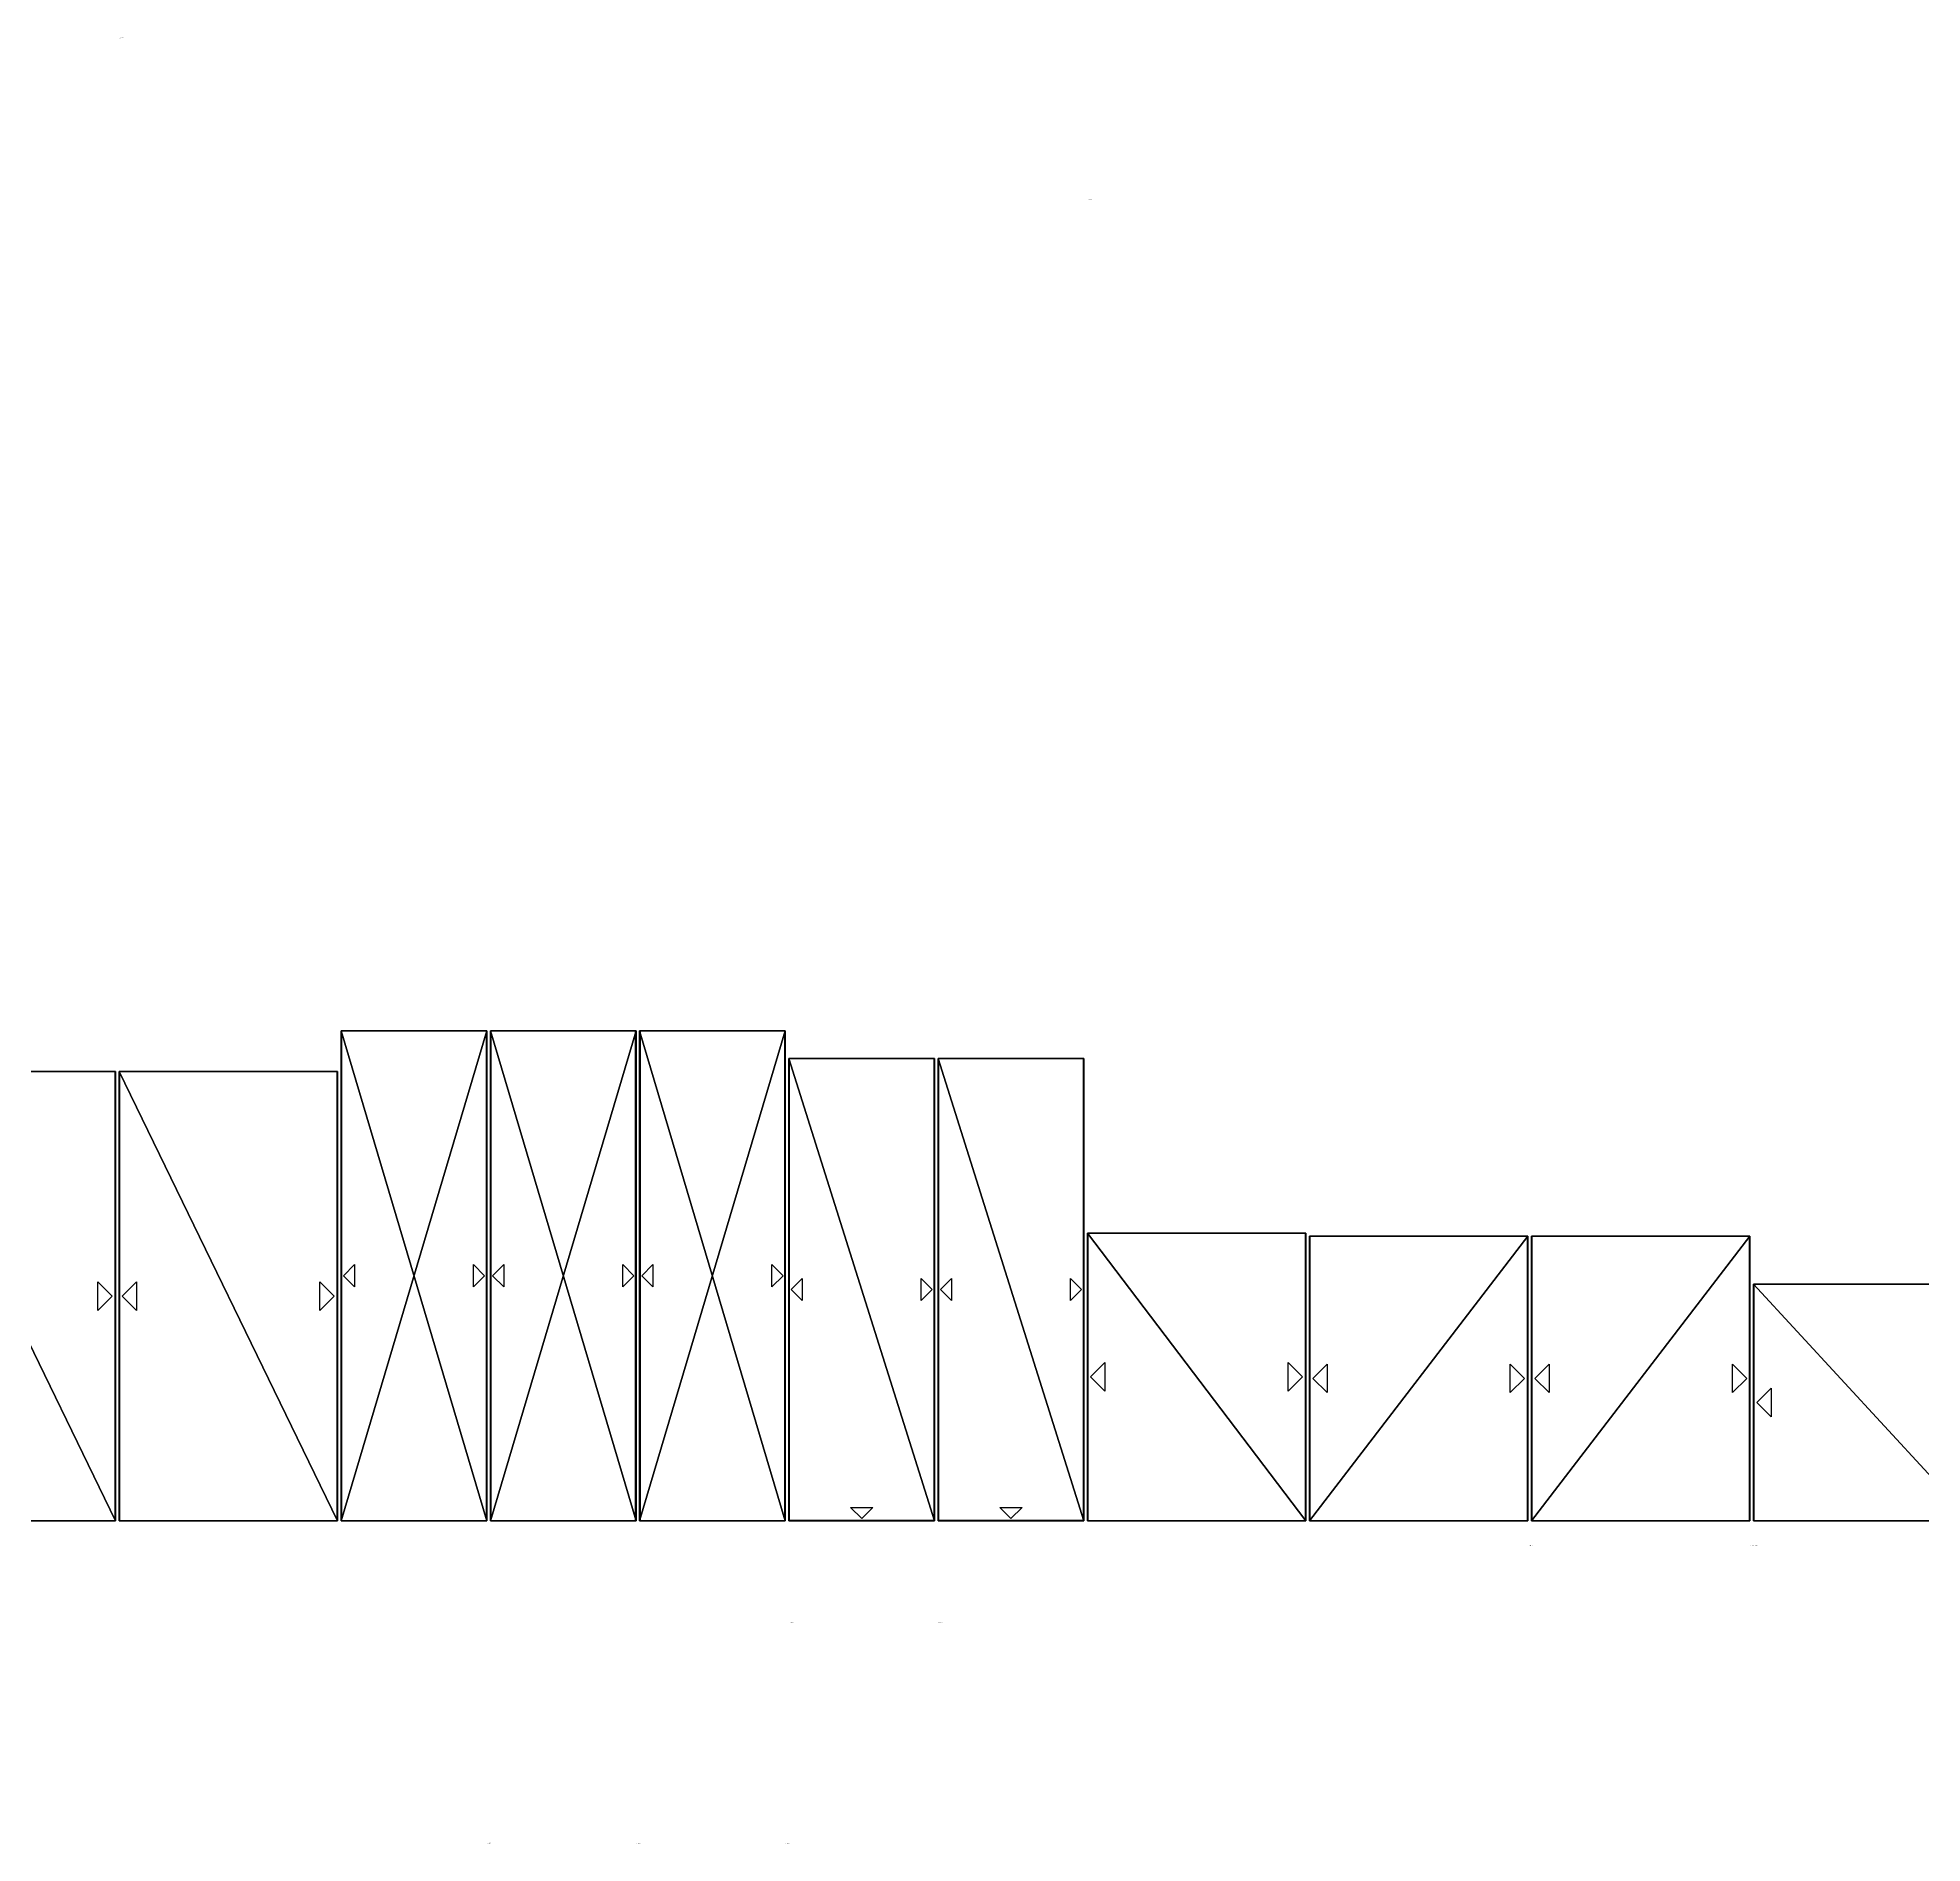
# Model space of a CAD drawing. Header units: millimetres. Extents: x -22333 to 21, y -1827 to 4092.
# Drawn here: x -14627 to -9450, y -886 to 4074 of the extents above; entities that cross this region are included whole.
import ezdxf

# ---------------------------------------------------------------- set-up
doc = ezdxf.new("R2010")
doc.units = ezdxf.units.MM
doc.header["$LTSCALE"] = 25.4
doc.layers.get('0').update_dxf_attribs({"true_color": 0xffffff})
doc.layers.add('ABF_cuttingLines', color=134, linetype='Continuous', true_color=0x009987)
doc.layers.add('ABF_edgeBanding', color=252, linetype='Continuous', true_color=0x777799)

# ---------------------------------------------------------------- blocks, each defined once
blk = doc.blocks.new('Group207#1')
at = {"layer": 'ABF_cuttingLines', "color": 0}
blk.add_polyline3d([(1, 68, 0), (599, 68, 0), (599, 718, 0), (1, 718, 0), (1, 68, 0)], close=True, dxfattribs=at)
blk = doc.blocks.new('Group208#1')
at = {"layer": 'ABF_edgeBanding', "color": 0}
for points in [[(8.9, 393, 0), (48.2, 432.3, 0), (48.2, 353.7, 0), (8.9, 393, 0)], [(591.1, 393, 0), (551.8, 353.7, 0), (551.8, 432.3, 0), (591.1, 393, 0)]]:
    blk.add_polyline3d(points, close=True, dxfattribs=at)
blk = doc.blocks.new('______ 1. ___#117')
at = {"color": 0}
for p, q in [((0, 68, 18), (0, 718, 18)), ((0, 718, 18), (600, 718, 18)), ((0, 68), (0, 718)), ((0, 718), (600, 718)), ((0, 68, 18), (0, 718, 18)), ((0, 718, 18), (0, 718)), ((0, 68), (0, 718)), ((0, 718, 18), (600, 718, 18)), ((0, 718), (600, 718)), ((0, 718, 18), (0, 718)), ((600, 68, 18), (0, 68, 18)), ((600, 68), (0, 68)), ((0, 68, 18), (0, 68)), ((600, 68, 18), (0, 68, 18)), ((0, 68, 18), (0, 68)), ((600, 68), (0, 68))]:
    blk.add_line(p, q, dxfattribs=at)
at = {"layer": 'ABF_cuttingLines', "color": 0}
ref = blk.add_blockref('Group207#1', (0, 0, 18), dxfattribs=at)
ref.add_attrib('Skp_GroupInstanceName', '_ABF_cuttingLines', (0, 0), dxfattribs={"layer": '0', "height": 1})
at = {"layer": 'ABF_edgeBanding', "color": 0}
ref = blk.add_blockref('Group208#1', (0, 0, 18), dxfattribs=at)
ref.add_attrib('Skp_GroupInstanceName', '_ABF_edgeBanding', (0, 0), dxfattribs={"layer": '0', "height": 1})
at = {"color": 7, "true_color": 0xffffff}
mesh = blk.add_polyface(dxfattribs=at)
corners = [(600, 68, 18), (0, 718, 18), (0, 68, 18), (600, 718, 18)]
mesh.append_faces([[corners[k] for k in face] for face in [(0, 1, 2), (1, 0, 3)]], dxfattribs={"vtx0": -1, "color": 7})
at = {"color": 0}
mesh = blk.add_polyface(dxfattribs=at)
corners = [(0, 718), (600, 68), (0, 68), (600, 718)]
mesh.append_faces([[corners[k] for k in face] for face in [(0, 1, 2), (1, 0, 3)]], dxfattribs={"vtx0": -1, "color": 0})
mesh = blk.add_polyface(dxfattribs=at)
corners = [(0, 718, 18), (0, 68), (0, 68, 18), (0, 718)]
mesh.append_faces([[corners[k] for k in face] for face in [(0, 1, 2), (1, 0, 3)]], dxfattribs={"vtx0": -1, "color": 0})
mesh = blk.add_polyface(dxfattribs=at)
corners = [(0, 718, 18), (600, 718), (0, 718), (600, 718, 18)]
mesh.append_faces([[corners[k] for k in face] for face in [(0, 1, 2), (1, 0, 3)]], dxfattribs={"vtx0": -1, "color": 0})
mesh = blk.add_polyface(dxfattribs=at)
corners = [(600, 68, 18), (0, 68), (600, 68), (0, 68, 18)]
mesh.append_faces([[corners[k] for k in face] for face in [(0, 1, 2), (1, 0, 3)]], dxfattribs={"vtx0": -1, "color": 0})
blk = doc.blocks.new('Group209#1')
at = {"layer": 'ABF_cuttingLines', "color": 0}
blk.add_polyline3d([(-599, 68, 0), (-1, 68, 0), (-1, 850, 0), (-599, 850, 0), (-599, 68, 0)], close=True, dxfattribs=at)
blk = doc.blocks.new('Group210#1')
at = {"layer": 'ABF_edgeBanding', "color": 0}
for points in [[(-591.1, 459, 0), (-551.8, 498.3, 0), (-551.8, 419.7, 0), (-591.1, 459, 0)], [(-8.9, 459, 0), (-48.2, 419.7, 0), (-48.2, 498.3, 0), (-8.9, 459, 0)]]:
    blk.add_polyline3d(points, close=True, dxfattribs=at)
blk = doc.blocks.new('______ 1. ___#118')
at = {"color": 0}
for p, q in [((-600, 68, 18), (-600, 850, 18)), ((-600, 850, 18), (0, 850, 18)), ((-600, 68), (-600, 850)), ((-600, 850), (0, 850)), ((-600, 68, 18), (-600, 850, 18)), ((-600, 850, 18), (-600, 850)), ((-600, 68), (-600, 850)), ((-600, 850, 18), (0, 850, 18)), ((-600, 850), (0, 850)), ((-600, 850, 18), (-600, 850)), ((0, 850, 18), (0, 68, 18)), ((0, 850), (0, 68)), ((0, 850, 18), (0, 850)), ((0, 850, 18), (0, 68, 18)), ((0, 850), (0, 68)), ((0, 850, 18), (0, 850)), ((0, 68, 18), (-600, 68, 18)), ((0, 68), (-600, 68)), ((-600, 68, 18), (-600, 68)), ((0, 68, 18), (-600, 68, 18)), ((-600, 68, 18), (-600, 68)), ((0, 68), (-600, 68)), ((0, 68, 18), (0, 68)), ((0, 68, 18), (0, 68))]:
    blk.add_line(p, q, dxfattribs=at)
at = {"layer": 'ABF_cuttingLines', "color": 0}
ref = blk.add_blockref('Group209#1', (0, 0, 18), dxfattribs=at)
ref.add_attrib('Skp_GroupInstanceName', '_ABF_cuttingLines', (0, 0), dxfattribs={"layer": '0', "height": 1})
at = {"layer": 'ABF_edgeBanding', "color": 0}
ref = blk.add_blockref('Group210#1', (0, 0, 18), dxfattribs=at)
ref.add_attrib('Skp_GroupInstanceName', '_ABF_edgeBanding', (0, 0), dxfattribs={"layer": '0', "height": 1})
at = {"color": 7, "true_color": 0xffffff}
mesh = blk.add_polyface(dxfattribs=at)
corners = [(-600, 68, 18), (0, 850, 18), (-600, 850, 18), (0, 68, 18)]
mesh.append_faces([[corners[k] for k in face] for face in [(0, 1, 2), (1, 0, 3)]], dxfattribs={"vtx0": -1, "color": 7})
at = {"color": 0}
mesh = blk.add_polyface(dxfattribs=at)
corners = [(0, 850), (-600, 68), (-600, 850), (0, 68)]
mesh.append_faces([[corners[k] for k in face] for face in [(0, 1, 2), (1, 0, 3)]], dxfattribs={"vtx0": -1, "color": 0})
mesh = blk.add_polyface(dxfattribs=at)
corners = [(-600, 850, 18), (-600, 68), (-600, 68, 18), (-600, 850)]
mesh.append_faces([[corners[k] for k in face] for face in [(0, 1, 2), (1, 0, 3)]], dxfattribs={"vtx0": -1, "color": 0})
mesh = blk.add_polyface(dxfattribs=at)
corners = [(-600, 850, 18), (0, 850), (-600, 850), (0, 850, 18)]
mesh.append_faces([[corners[k] for k in face] for face in [(0, 1, 2), (1, 0, 3)]], dxfattribs={"vtx0": -1, "color": 0})
mesh = blk.add_polyface(dxfattribs=at)
corners = [(0, 850), (0, 68, 18), (0, 68), (0, 850, 18)]
mesh.append_faces([[corners[k] for k in face] for face in [(0, 1, 2), (1, 0, 3)]], dxfattribs={"vtx0": -1, "color": 0})
mesh = blk.add_polyface(dxfattribs=at)
corners = [(0, 68, 18), (-600, 68), (0, 68), (-600, 68, 18)]
mesh.append_faces([[corners[k] for k in face] for face in [(0, 1, 2), (1, 0, 3)]], dxfattribs={"vtx0": -1, "color": 0})
blk = doc.blocks.new('Group211#1')
at = {"layer": 'ABF_cuttingLines', "color": 0}
blk.add_polyline3d([(-599, 68, 0), (-1, 68, 0), (-1, 850, 0), (-599, 850, 0), (-599, 68, 0)], close=True, dxfattribs=at)
blk = doc.blocks.new('Group212#1')
at = {"layer": 'ABF_edgeBanding', "color": 0}
for points in [[(-591.1, 459, 0), (-551.8, 498.3, 0), (-551.8, 419.7, 0), (-591.1, 459, 0)], [(-8.9, 459, 0), (-48.2, 419.7, 0), (-48.2, 498.3, 0), (-8.9, 459, 0)]]:
    blk.add_polyline3d(points, close=True, dxfattribs=at)
blk = doc.blocks.new('______ 1. ___#119')
at = {"color": 0}
for p, q in [((-600, 68, 18), (-600, 850, 18)), ((-600, 850, 18), (0, 850, 18)), ((-600, 68), (-600, 850)), ((-600, 850), (0, 850)), ((-600, 68, 18), (-600, 850, 18)), ((-600, 850, 18), (-600, 850)), ((-600, 68), (-600, 850)), ((-600, 850, 18), (0, 850, 18)), ((-600, 850), (0, 850)), ((-600, 850, 18), (-600, 850)), ((0, 850, 18), (0, 68, 18)), ((0, 850), (0, 68)), ((0, 850, 18), (0, 850)), ((0, 850, 18), (0, 68, 18)), ((0, 850), (0, 68)), ((0, 850, 18), (0, 850)), ((0, 68, 18), (-600, 68, 18)), ((0, 68), (-600, 68)), ((-600, 68, 18), (-600, 68)), ((0, 68, 18), (-600, 68, 18)), ((-600, 68, 18), (-600, 68)), ((0, 68), (-600, 68)), ((0, 68, 18), (0, 68)), ((0, 68, 18), (0, 68))]:
    blk.add_line(p, q, dxfattribs=at)
at = {"layer": 'ABF_cuttingLines', "color": 0}
ref = blk.add_blockref('Group211#1', (0, 0, 18), dxfattribs=at)
ref.add_attrib('Skp_GroupInstanceName', '_ABF_cuttingLines', (0, 0), dxfattribs={"layer": '0', "height": 1})
at = {"layer": 'ABF_edgeBanding', "color": 0}
ref = blk.add_blockref('Group212#1', (0, 0, 18), dxfattribs=at)
ref.add_attrib('Skp_GroupInstanceName', '_ABF_edgeBanding', (0, 0), dxfattribs={"layer": '0', "height": 1})
at = {"color": 7, "true_color": 0xffffff}
mesh = blk.add_polyface(dxfattribs=at)
corners = [(-600, 68, 18), (0, 850, 18), (-600, 850, 18), (0, 68, 18)]
mesh.append_faces([[corners[k] for k in face] for face in [(0, 1, 2), (1, 0, 3)]], dxfattribs={"vtx0": -1, "color": 7})
at = {"color": 0}
mesh = blk.add_polyface(dxfattribs=at)
corners = [(0, 850), (-600, 68), (-600, 850), (0, 68)]
mesh.append_faces([[corners[k] for k in face] for face in [(0, 1, 2), (1, 0, 3)]], dxfattribs={"vtx0": -1, "color": 0})
mesh = blk.add_polyface(dxfattribs=at)
corners = [(-600, 850, 18), (-600, 68), (-600, 68, 18), (-600, 850)]
mesh.append_faces([[corners[k] for k in face] for face in [(0, 1, 2), (1, 0, 3)]], dxfattribs={"vtx0": -1, "color": 0})
mesh = blk.add_polyface(dxfattribs=at)
corners = [(-600, 850, 18), (0, 850), (-600, 850), (0, 850, 18)]
mesh.append_faces([[corners[k] for k in face] for face in [(0, 1, 2), (1, 0, 3)]], dxfattribs={"vtx0": -1, "color": 0})
mesh = blk.add_polyface(dxfattribs=at)
corners = [(0, 850), (0, 68, 18), (0, 68), (0, 850, 18)]
mesh.append_faces([[corners[k] for k in face] for face in [(0, 1, 2), (1, 0, 3)]], dxfattribs={"vtx0": -1, "color": 0})
mesh = blk.add_polyface(dxfattribs=at)
corners = [(0, 68, 18), (-600, 68), (0, 68), (-600, 68, 18)]
mesh.append_faces([[corners[k] for k in face] for face in [(0, 1, 2), (1, 0, 3)]], dxfattribs={"vtx0": -1, "color": 0})
blk = doc.blocks.new('Group213#1')
at = {"layer": 'ABF_cuttingLines', "color": 0}
blk.add_polyline3d([(1, -3629, 0), (599, -3629, 0), (599, -2839, 0), (1, -2839, 0), (1, -3629, 0)], close=True, dxfattribs=at)
blk = doc.blocks.new('Group214#1')
at = {"layer": 'ABF_edgeBanding', "color": 0}
for points in [[(8.9, -3234, 0), (48.2, -3194.7, 0), (48.2, -3273.3, 0), (8.9, -3234, 0)], [(591.1, -3234, 0), (551.8, -3273.3, 0), (551.8, -3194.7, 0), (591.1, -3234, 0)]]:
    blk.add_polyline3d(points, close=True, dxfattribs=at)
blk = doc.blocks.new('_______ ______#24')
at = {"color": 0}
for p, q in [((0, -3629, 18), (0, -2839, 18)), ((0, -2839, 18), (600, -2839, 18)), ((0, -3629), (0, -2839)), ((0, -2839), (600, -2839)), ((0, -3629, 18), (0, -2839, 18)), ((0, -2839, 18), (0, -2839)), ((0, -3629), (0, -2839)), ((0, -2839, 18), (600, -2839, 18)), ((0, -2839), (600, -2839)), ((0, -2839, 18), (0, -2839)), ((600, -2839, 18), (600, -3629, 18)), ((600, -2839), (600, -3629)), ((600, -2839, 18), (600, -2839)), ((600, -2839, 18), (600, -3629, 18)), ((600, -2839), (600, -3629)), ((600, -2839, 18), (600, -2839)), ((600, -3629, 18), (0, -3629, 18)), ((600, -3629), (0, -3629)), ((0, -3629, 18), (0, -3629)), ((600, -3629, 18), (0, -3629, 18)), ((0, -3629, 18), (0, -3629)), ((600, -3629), (0, -3629)), ((600, -3629, 18), (600, -3629)), ((600, -3629, 18), (600, -3629))]:
    blk.add_line(p, q, dxfattribs=at)
at = {"layer": 'ABF_cuttingLines', "color": 0}
ref = blk.add_blockref('Group213#1', (0, 0, 18), dxfattribs=at)
ref.add_attrib('Skp_GroupInstanceName', '_ABF_cuttingLines', (0, 0), dxfattribs={"layer": '0', "height": 1})
at = {"layer": 'ABF_edgeBanding', "color": 0}
ref = blk.add_blockref('Group214#1', (0, 0, 18), dxfattribs=at)
ref.add_attrib('Skp_GroupInstanceName', '_ABF_edgeBanding', (0, 0), dxfattribs={"layer": '0', "height": 1})
at = {"color": 7, "true_color": 0xffffff}
mesh = blk.add_polyface(dxfattribs=at)
corners = [(600, -3629, 18), (0, -2839, 18), (0, -3629, 18), (600, -2839, 18)]
mesh.append_faces([[corners[k] for k in face] for face in [(0, 1, 2), (1, 0, 3)]], dxfattribs={"vtx0": -1, "color": 7})
at = {"color": 0}
mesh = blk.add_polyface(dxfattribs=at)
corners = [(0, -2839), (600, -3629), (0, -3629), (600, -2839)]
mesh.append_faces([[corners[k] for k in face] for face in [(0, 1, 2), (1, 0, 3)]], dxfattribs={"vtx0": -1, "color": 0})
mesh = blk.add_polyface(dxfattribs=at)
corners = [(0, -2839, 18), (0, -3629), (0, -3629, 18), (0, -2839)]
mesh.append_faces([[corners[k] for k in face] for face in [(0, 1, 2), (1, 0, 3)]], dxfattribs={"vtx0": -1, "color": 0})
mesh = blk.add_polyface(dxfattribs=at)
corners = [(0, -2839, 18), (600, -2839), (0, -2839), (600, -2839, 18)]
mesh.append_faces([[corners[k] for k in face] for face in [(0, 1, 2), (1, 0, 3)]], dxfattribs={"vtx0": -1, "color": 0})
mesh = blk.add_polyface(dxfattribs=at)
corners = [(600, -2839), (600, -3629, 18), (600, -3629), (600, -2839, 18)]
mesh.append_faces([[corners[k] for k in face] for face in [(0, 1, 2), (1, 0, 3)]], dxfattribs={"vtx0": -1, "color": 0})
mesh = blk.add_polyface(dxfattribs=at)
corners = [(600, -3629, 18), (0, -3629), (600, -3629), (0, -3629, 18)]
mesh.append_faces([[corners[k] for k in face] for face in [(0, 1, 2), (1, 0, 3)]], dxfattribs={"vtx0": -1, "color": 0})
blk = doc.blocks.new('Group215#1')
at = {"layer": 'ABF_cuttingLines', "color": 0}
blk.add_polyline3d([(1, 1551, 0), (1, 282, 0), (399, 282, 0), (399, 1551, 0), (1, 1551, 0)], close=True, dxfattribs=at)
blk = doc.blocks.new('Group216#1')
at = {"layer": 'ABF_edgeBanding', "color": 0}
for points in [[(6.1, 916, 0), (36.5, 946.4, 0), (36.5, 885.6, 0), (6.1, 916, 0)], [(393.9, 916, 0), (363.5, 885.6, 0), (363.5, 946.4, 0), (393.9, 916, 0)], [(200, 287.1, 0), (169.6, 317.5, 0), (230.4, 317.5, 0), (200, 287.1, 0)]]:
    blk.add_polyline3d(points, close=True, dxfattribs=at)
blk = doc.blocks.new('______ 1. ___#120')
at = {"color": 0}
for p, q in [((0, 1551, 18), (400, 1551, 18)), ((0, 281, 18), (0, 1551, 18)), ((0, 1551), (400, 1551)), ((0, 281), (0, 1551)), ((0, 1551, 18), (400, 1551, 18)), ((0, 1551), (400, 1551)), ((0, 1551, 18), (0, 1551)), ((0, 281, 18), (0, 1551, 18)), ((0, 1551, 18), (0, 1551)), ((0, 281), (0, 1551)), ((400, 1551, 18), (400, 281, 18)), ((400, 1551), (400, 281)), ((400, 1551, 18), (400, 1551)), ((400, 1551, 18), (400, 281, 18)), ((400, 1551), (400, 281)), ((400, 1551, 18), (400, 1551)), ((400, 281, 18), (0, 281, 18)), ((400, 281), (0, 281)), ((400, 281, 18), (0, 281, 18)), ((0, 281, 18), (0, 281)), ((400, 281), (0, 281)), ((0, 281, 18), (0, 281)), ((400, 281, 18), (400, 281)), ((400, 281, 18), (400, 281))]:
    blk.add_line(p, q, dxfattribs=at)
at = {"layer": 'ABF_cuttingLines', "color": 0}
ref = blk.add_blockref('Group215#1', (0, 0, 18), dxfattribs=at)
ref.add_attrib('Skp_GroupInstanceName', '_ABF_cuttingLines', (0, 0), dxfattribs={"layer": '0', "height": 1})
at = {"layer": 'ABF_edgeBanding', "color": 0}
ref = blk.add_blockref('Group216#1', (0, 0, 18), dxfattribs=at)
ref.add_attrib('Skp_GroupInstanceName', '_ABF_edgeBanding', (0, 0), dxfattribs={"layer": '0', "height": 1})
at = {"color": 7, "true_color": 0xffffff}
mesh = blk.add_polyface(dxfattribs=at)
corners = [(400, 281, 18), (0, 1551, 18), (0, 281, 18), (400, 1551, 18)]
mesh.append_faces([[corners[k] for k in face] for face in [(0, 1, 2), (1, 0, 3)]], dxfattribs={"vtx0": -1, "color": 7})
at = {"color": 0}
mesh = blk.add_polyface(dxfattribs=at)
corners = [(0, 1551), (400, 281), (0, 281), (400, 1551)]
mesh.append_faces([[corners[k] for k in face] for face in [(0, 1, 2), (1, 0, 3)]], dxfattribs={"vtx0": -1, "color": 0})
mesh = blk.add_polyface(dxfattribs=at)
corners = [(0, 1551, 18), (400, 1551), (0, 1551), (400, 1551, 18)]
mesh.append_faces([[corners[k] for k in face] for face in [(0, 1, 2), (1, 0, 3)]], dxfattribs={"vtx0": -1, "color": 0})
mesh = blk.add_polyface(dxfattribs=at)
corners = [(0, 1551, 18), (0, 281), (0, 281, 18), (0, 1551)]
mesh.append_faces([[corners[k] for k in face] for face in [(0, 1, 2), (1, 0, 3)]], dxfattribs={"vtx0": -1, "color": 0})
mesh = blk.add_polyface(dxfattribs=at)
corners = [(400, 1551), (400, 281, 18), (400, 281), (400, 1551, 18)]
mesh.append_faces([[corners[k] for k in face] for face in [(0, 1, 2), (1, 0, 3)]], dxfattribs={"vtx0": -1, "color": 0})
mesh = blk.add_polyface(dxfattribs=at)
corners = [(400, 281, 18), (0, 281), (400, 281), (0, 281, 18)]
mesh.append_faces([[corners[k] for k in face] for face in [(0, 1, 2), (1, 0, 3)]], dxfattribs={"vtx0": -1, "color": 0})
blk = doc.blocks.new('Group217#1')
at = {"layer": 'ABF_cuttingLines', "color": 0}
blk.add_polyline3d([(1, 1551, 0), (1, 282, 0), (399, 282, 0), (399, 1551, 0), (1, 1551, 0)], close=True, dxfattribs=at)
blk = doc.blocks.new('Group218#1')
at = {"layer": 'ABF_edgeBanding', "color": 0}
for points in [[(6.1, 916, 0), (36.5, 946.4, 0), (36.5, 885.6, 0), (6.1, 916, 0)], [(393.9, 916, 0), (363.5, 885.6, 0), (363.5, 946.4, 0), (393.9, 916, 0)], [(200, 287.1, 0), (169.6, 317.5, 0), (230.4, 317.5, 0), (200, 287.1, 0)]]:
    blk.add_polyline3d(points, close=True, dxfattribs=at)
blk = doc.blocks.new('______ 1. ___#121')
at = {"color": 0}
for p, q in [((0, 1551, 18), (400, 1551, 18)), ((0, 281, 18), (0, 1551, 18)), ((0, 1551), (400, 1551)), ((0, 281), (0, 1551)), ((0, 1551, 18), (400, 1551, 18)), ((0, 1551), (400, 1551)), ((0, 1551, 18), (0, 1551)), ((0, 281, 18), (0, 1551, 18)), ((0, 1551, 18), (0, 1551)), ((0, 281), (0, 1551)), ((400, 1551, 18), (400, 281, 18)), ((400, 1551), (400, 281)), ((400, 1551, 18), (400, 1551)), ((400, 1551, 18), (400, 281, 18)), ((400, 1551), (400, 281)), ((400, 1551, 18), (400, 1551)), ((400, 281, 18), (0, 281, 18)), ((400, 281), (0, 281)), ((400, 281, 18), (0, 281, 18)), ((0, 281, 18), (0, 281)), ((400, 281), (0, 281)), ((0, 281, 18), (0, 281)), ((400, 281, 18), (400, 281)), ((400, 281, 18), (400, 281))]:
    blk.add_line(p, q, dxfattribs=at)
at = {"layer": 'ABF_cuttingLines', "color": 0}
ref = blk.add_blockref('Group217#1', (0, 0, 18), dxfattribs=at)
ref.add_attrib('Skp_GroupInstanceName', '_ABF_cuttingLines', (0, 0), dxfattribs={"layer": '0', "height": 1})
at = {"layer": 'ABF_edgeBanding', "color": 0}
ref = blk.add_blockref('Group218#1', (0, 0, 18), dxfattribs=at)
ref.add_attrib('Skp_GroupInstanceName', '_ABF_edgeBanding', (0, 0), dxfattribs={"layer": '0', "height": 1})
at = {"color": 7, "true_color": 0xffffff}
mesh = blk.add_polyface(dxfattribs=at)
corners = [(400, 281, 18), (0, 1551, 18), (0, 281, 18), (400, 1551, 18)]
mesh.append_faces([[corners[k] for k in face] for face in [(0, 1, 2), (1, 0, 3)]], dxfattribs={"vtx0": -1, "color": 7})
at = {"color": 0}
mesh = blk.add_polyface(dxfattribs=at)
corners = [(0, 1551), (400, 281), (0, 281), (400, 1551)]
mesh.append_faces([[corners[k] for k in face] for face in [(0, 1, 2), (1, 0, 3)]], dxfattribs={"vtx0": -1, "color": 0})
mesh = blk.add_polyface(dxfattribs=at)
corners = [(0, 1551, 18), (400, 1551), (0, 1551), (400, 1551, 18)]
mesh.append_faces([[corners[k] for k in face] for face in [(0, 1, 2), (1, 0, 3)]], dxfattribs={"vtx0": -1, "color": 0})
mesh = blk.add_polyface(dxfattribs=at)
corners = [(0, 1551, 18), (0, 281), (0, 281, 18), (0, 1551)]
mesh.append_faces([[corners[k] for k in face] for face in [(0, 1, 2), (1, 0, 3)]], dxfattribs={"vtx0": -1, "color": 0})
mesh = blk.add_polyface(dxfattribs=at)
corners = [(400, 1551), (400, 281, 18), (400, 281), (400, 1551, 18)]
mesh.append_faces([[corners[k] for k in face] for face in [(0, 1, 2), (1, 0, 3)]], dxfattribs={"vtx0": -1, "color": 0})
mesh = blk.add_polyface(dxfattribs=at)
corners = [(400, 281, 18), (0, 281), (400, 281), (0, 281, 18)]
mesh.append_faces([[corners[k] for k in face] for face in [(0, 1, 2), (1, 0, 3)]], dxfattribs={"vtx0": -1, "color": 0})
blk = doc.blocks.new('Group219#1')
at = {"layer": 'ABF_cuttingLines', "color": 0}
blk.add_polyline3d([(-399, 2232, 0), (-399, 886, 0), (-1, 886, 0), (-1, 2232, 0), (-399, 2232, 0)], close=True, dxfattribs=at)
blk = doc.blocks.new('Group220#1')
at = {"layer": 'ABF_edgeBanding', "color": 0}
for points in [[(-393.9, 1559, 0), (-363.5, 1589.4, 0), (-363.5, 1528.6, 0), (-393.9, 1559, 0)], [(-6.1, 1559, 0), (-36.5, 1528.6, 0), (-36.5, 1589.4, 0), (-6.1, 1559, 0)]]:
    blk.add_polyline3d(points, close=True, dxfattribs=at)
blk = doc.blocks.new('______ 1. ___#122')
at = {"color": 0}
for p, q in [((-400, 2232, 18), (0, 2232, 18)), ((-400, 886, 18), (-400, 2232, 18)), ((-400, 2232), (0, 2232)), ((-400, 886), (-400, 2232)), ((-400, 2232, 18), (0, 2232, 18)), ((-400, 2232), (0, 2232)), ((-400, 2232, 18), (-400, 2232)), ((-400, 886, 18), (-400, 2232, 18)), ((-400, 2232, 18), (-400, 2232)), ((-400, 886), (-400, 2232)), ((0, 2232, 18), (0, 886, 18)), ((0, 2232), (0, 886)), ((0, 2232, 18), (0, 2232)), ((0, 2232, 18), (0, 886, 18)), ((0, 2232), (0, 886)), ((0, 2232, 18), (0, 2232)), ((0, 886, 18), (-400, 886, 18)), ((0, 886), (-400, 886)), ((0, 886, 18), (-400, 886, 18)), ((-400, 886, 18), (-400, 886)), ((0, 886), (-400, 886)), ((-400, 886, 18), (-400, 886)), ((0, 886, 18), (0, 886)), ((0, 886, 18), (0, 886))]:
    blk.add_line(p, q, dxfattribs=at)
at = {"layer": 'ABF_cuttingLines', "color": 0}
ref = blk.add_blockref('Group219#1', (0, 0, 18), dxfattribs=at)
ref.add_attrib('Skp_GroupInstanceName', '_ABF_cuttingLines', (0, 0), dxfattribs={"layer": '0', "height": 1})
at = {"layer": 'ABF_edgeBanding', "color": 0}
ref = blk.add_blockref('Group220#1', (0, 0, 18), dxfattribs=at)
ref.add_attrib('Skp_GroupInstanceName', '_ABF_edgeBanding', (0, 0), dxfattribs={"layer": '0', "height": 1})
at = {"color": 7, "true_color": 0xffffff}
mesh = blk.add_polyface(dxfattribs=at)
corners = [(0, 886, 18), (-400, 2232, 18), (-400, 886, 18), (0, 2232, 18)]
mesh.append_faces([[corners[k] for k in face] for face in [(0, 1, 2), (1, 0, 3)]], dxfattribs={"vtx0": -1, "color": 7})
at = {"color": 0}
mesh = blk.add_polyface(dxfattribs=at)
corners = [(0, 2232), (-400, 886), (-400, 2232), (0, 886)]
mesh.append_faces([[corners[k] for k in face] for face in [(0, 1, 2), (1, 0, 3)]], dxfattribs={"vtx0": -1, "color": 0})
mesh = blk.add_polyface(dxfattribs=at)
corners = [(-400, 2232, 18), (0, 2232), (-400, 2232), (0, 2232, 18)]
mesh.append_faces([[corners[k] for k in face] for face in [(0, 1, 2), (1, 0, 3)]], dxfattribs={"vtx0": -1, "color": 0})
mesh = blk.add_polyface(dxfattribs=at)
corners = [(-400, 2232, 18), (-400, 886), (-400, 886, 18), (-400, 2232)]
mesh.append_faces([[corners[k] for k in face] for face in [(0, 1, 2), (1, 0, 3)]], dxfattribs={"vtx0": -1, "color": 0})
mesh = blk.add_polyface(dxfattribs=at)
corners = [(0, 2232), (0, 886, 18), (0, 886), (0, 2232, 18)]
mesh.append_faces([[corners[k] for k in face] for face in [(0, 1, 2), (1, 0, 3)]], dxfattribs={"vtx0": -1, "color": 0})
mesh = blk.add_polyface(dxfattribs=at)
corners = [(0, 886, 18), (-400, 886), (0, 886), (-400, 886, 18)]
mesh.append_faces([[corners[k] for k in face] for face in [(0, 1, 2), (1, 0, 3)]], dxfattribs={"vtx0": -1, "color": 0})
blk = doc.blocks.new('Group221#1')
at = {"layer": 'ABF_cuttingLines', "color": 0}
blk.add_polyline3d([(-399, 2232, 0), (-399, 886, 0), (-1, 886, 0), (-1, 2232, 0), (-399, 2232, 0)], close=True, dxfattribs=at)
blk = doc.blocks.new('Group222#1')
at = {"layer": 'ABF_edgeBanding', "color": 0}
for points in [[(-393.9, 1559, 0), (-363.5, 1589.4, 0), (-363.5, 1528.6, 0), (-393.9, 1559, 0)], [(-6.1, 1559, 0), (-36.5, 1528.6, 0), (-36.5, 1589.4, 0), (-6.1, 1559, 0)]]:
    blk.add_polyline3d(points, close=True, dxfattribs=at)
blk = doc.blocks.new('______ 1. ___#123')
at = {"color": 0}
for p, q in [((-400, 2232, 18), (0, 2232, 18)), ((-400, 886, 18), (-400, 2232, 18)), ((-400, 2232), (0, 2232)), ((-400, 886), (-400, 2232)), ((-400, 2232, 18), (0, 2232, 18)), ((-400, 2232), (0, 2232)), ((-400, 2232, 18), (-400, 2232)), ((-400, 886, 18), (-400, 2232, 18)), ((-400, 2232, 18), (-400, 2232)), ((-400, 886), (-400, 2232)), ((0, 2232, 18), (0, 886, 18)), ((0, 2232), (0, 886)), ((0, 2232, 18), (0, 2232)), ((0, 2232, 18), (0, 886, 18)), ((0, 2232), (0, 886)), ((0, 2232, 18), (0, 2232)), ((0, 886, 18), (-400, 886, 18)), ((0, 886), (-400, 886)), ((0, 886, 18), (-400, 886, 18)), ((-400, 886, 18), (-400, 886)), ((0, 886), (-400, 886)), ((-400, 886, 18), (-400, 886)), ((0, 886, 18), (0, 886)), ((0, 886, 18), (0, 886))]:
    blk.add_line(p, q, dxfattribs=at)
at = {"layer": 'ABF_cuttingLines', "color": 0}
ref = blk.add_blockref('Group221#1', (0, 0, 18), dxfattribs=at)
ref.add_attrib('Skp_GroupInstanceName', '_ABF_cuttingLines', (0, 0), dxfattribs={"layer": '0', "height": 1})
at = {"layer": 'ABF_edgeBanding', "color": 0}
ref = blk.add_blockref('Group222#1', (0, 0, 18), dxfattribs=at)
ref.add_attrib('Skp_GroupInstanceName', '_ABF_edgeBanding', (0, 0), dxfattribs={"layer": '0', "height": 1})
at = {"color": 7, "true_color": 0xffffff}
mesh = blk.add_polyface(dxfattribs=at)
corners = [(0, 886, 18), (-400, 2232, 18), (-400, 886, 18), (0, 2232, 18)]
mesh.append_faces([[corners[k] for k in face] for face in [(0, 1, 2), (1, 0, 3)]], dxfattribs={"vtx0": -1, "color": 7})
at = {"color": 0}
mesh = blk.add_polyface(dxfattribs=at)
corners = [(0, 2232), (-400, 886), (-400, 2232), (0, 886)]
mesh.append_faces([[corners[k] for k in face] for face in [(0, 1, 2), (1, 0, 3)]], dxfattribs={"vtx0": -1, "color": 0})
mesh = blk.add_polyface(dxfattribs=at)
corners = [(-400, 2232, 18), (0, 2232), (-400, 2232), (0, 2232, 18)]
mesh.append_faces([[corners[k] for k in face] for face in [(0, 1, 2), (1, 0, 3)]], dxfattribs={"vtx0": -1, "color": 0})
mesh = blk.add_polyface(dxfattribs=at)
corners = [(-400, 2232, 18), (-400, 886), (-400, 886, 18), (-400, 2232)]
mesh.append_faces([[corners[k] for k in face] for face in [(0, 1, 2), (1, 0, 3)]], dxfattribs={"vtx0": -1, "color": 0})
mesh = blk.add_polyface(dxfattribs=at)
corners = [(0, 2232), (0, 886, 18), (0, 886), (0, 2232, 18)]
mesh.append_faces([[corners[k] for k in face] for face in [(0, 1, 2), (1, 0, 3)]], dxfattribs={"vtx0": -1, "color": 0})
mesh = blk.add_polyface(dxfattribs=at)
corners = [(0, 886, 18), (-400, 886), (0, 886), (-400, 886, 18)]
mesh.append_faces([[corners[k] for k in face] for face in [(0, 1, 2), (1, 0, 3)]], dxfattribs={"vtx0": -1, "color": 0})
blk = doc.blocks.new('Group223#1')
at = {"layer": 'ABF_cuttingLines', "color": 0}
blk.add_polyline3d([(-399, 2232, 0), (-399, 886, 0), (-1, 886, 0), (-1, 2232, 0), (-399, 2232, 0)], close=True, dxfattribs=at)
blk = doc.blocks.new('Group224#1')
at = {"layer": 'ABF_edgeBanding', "color": 0}
for points in [[(-393.9, 1559, 0), (-363.5, 1589.4, 0), (-363.5, 1528.6, 0), (-393.9, 1559, 0)], [(-6.1, 1559, 0), (-36.5, 1528.6, 0), (-36.5, 1589.4, 0), (-6.1, 1559, 0)]]:
    blk.add_polyline3d(points, close=True, dxfattribs=at)
blk = doc.blocks.new('______ 1. ___#124')
at = {"color": 0}
for p, q in [((-400, 2232, 18), (0, 2232, 18)), ((-400, 886, 18), (-400, 2232, 18)), ((-400, 2232), (0, 2232)), ((-400, 886), (-400, 2232)), ((-400, 2232, 18), (0, 2232, 18)), ((-400, 2232), (0, 2232)), ((-400, 2232, 18), (-400, 2232)), ((-400, 886, 18), (-400, 2232, 18)), ((-400, 2232, 18), (-400, 2232)), ((-400, 886), (-400, 2232)), ((0, 2232, 18), (0, 886, 18)), ((0, 2232), (0, 886)), ((0, 2232, 18), (0, 2232)), ((0, 2232, 18), (0, 886, 18)), ((0, 2232), (0, 886)), ((0, 2232, 18), (0, 2232)), ((0, 886, 18), (-400, 886, 18)), ((0, 886), (-400, 886)), ((0, 886, 18), (-400, 886, 18)), ((-400, 886, 18), (-400, 886)), ((0, 886), (-400, 886)), ((-400, 886, 18), (-400, 886)), ((0, 886, 18), (0, 886)), ((0, 886, 18), (0, 886))]:
    blk.add_line(p, q, dxfattribs=at)
at = {"layer": 'ABF_cuttingLines', "color": 0}
ref = blk.add_blockref('Group223#1', (0, 0, 18), dxfattribs=at)
ref.add_attrib('Skp_GroupInstanceName', '_ABF_cuttingLines', (0, 0), dxfattribs={"layer": '0', "height": 1})
at = {"layer": 'ABF_edgeBanding', "color": 0}
ref = blk.add_blockref('Group224#1', (0, 0, 18), dxfattribs=at)
ref.add_attrib('Skp_GroupInstanceName', '_ABF_edgeBanding', (0, 0), dxfattribs={"layer": '0', "height": 1})
at = {"color": 7, "true_color": 0xffffff}
mesh = blk.add_polyface(dxfattribs=at)
corners = [(0, 886, 18), (-400, 2232, 18), (-400, 886, 18), (0, 2232, 18)]
mesh.append_faces([[corners[k] for k in face] for face in [(0, 1, 2), (1, 0, 3)]], dxfattribs={"vtx0": -1, "color": 7})
at = {"color": 0}
mesh = blk.add_polyface(dxfattribs=at)
corners = [(0, 2232), (-400, 886), (-400, 2232), (0, 886)]
mesh.append_faces([[corners[k] for k in face] for face in [(0, 1, 2), (1, 0, 3)]], dxfattribs={"vtx0": -1, "color": 0})
mesh = blk.add_polyface(dxfattribs=at)
corners = [(-400, 2232, 18), (0, 2232), (-400, 2232), (0, 2232, 18)]
mesh.append_faces([[corners[k] for k in face] for face in [(0, 1, 2), (1, 0, 3)]], dxfattribs={"vtx0": -1, "color": 0})
mesh = blk.add_polyface(dxfattribs=at)
corners = [(-400, 2232, 18), (-400, 886), (-400, 886, 18), (-400, 2232)]
mesh.append_faces([[corners[k] for k in face] for face in [(0, 1, 2), (1, 0, 3)]], dxfattribs={"vtx0": -1, "color": 0})
mesh = blk.add_polyface(dxfattribs=at)
corners = [(0, 2232), (0, 886, 18), (0, 886), (0, 2232, 18)]
mesh.append_faces([[corners[k] for k in face] for face in [(0, 1, 2), (1, 0, 3)]], dxfattribs={"vtx0": -1, "color": 0})
mesh = blk.add_polyface(dxfattribs=at)
corners = [(0, 886, 18), (-400, 886), (0, 886), (-400, 886, 18)]
mesh.append_faces([[corners[k] for k in face] for face in [(0, 1, 2), (1, 0, 3)]], dxfattribs={"vtx0": -1, "color": 0})
blk = doc.blocks.new('Group225#1')
at = {"layer": 'ABF_cuttingLines', "color": 0}
blk.add_polyline3d([(1, -4073, 0), (599, -4073, 0), (599, -2839, 0), (1, -2839, 0), (1, -4073, 0)], close=True, dxfattribs=at)
blk = doc.blocks.new('Group226#1')
at = {"layer": 'ABF_edgeBanding', "color": 0}
for points in [[(8.9, -3456, 0), (48.2, -3416.7, 0), (48.2, -3495.3, 0), (8.9, -3456, 0)], [(591.1, -3456, 0), (551.8, -3495.3, 0), (551.8, -3416.7, 0), (591.1, -3456, 0)]]:
    blk.add_polyline3d(points, close=True, dxfattribs=at)
blk = doc.blocks.new('_______ ______#25')
at = {"color": 0}
for p, q in [((0, -4073, 18), (0, -2839, 18)), ((0, -2839, 18), (600, -2839, 18)), ((0, -4073), (0, -2839)), ((0, -2839), (600, -2839)), ((0, -4073, 18), (0, -2839, 18)), ((0, -2839, 18), (0, -2839)), ((0, -4073), (0, -2839)), ((0, -2839, 18), (600, -2839, 18)), ((0, -2839), (600, -2839)), ((0, -2839, 18), (0, -2839)), ((600, -2839, 18), (600, -4073, 18)), ((600, -2839), (600, -4073)), ((600, -2839, 18), (600, -2839)), ((600, -2839, 18), (600, -4073, 18)), ((600, -2839), (600, -4073)), ((600, -2839, 18), (600, -2839)), ((600, -4073, 18), (0, -4073, 18)), ((600, -4073), (0, -4073)), ((0, -4073, 18), (0, -4073)), ((600, -4073, 18), (0, -4073, 18)), ((0, -4073, 18), (0, -4073)), ((600, -4073), (0, -4073)), ((600, -4073, 18), (600, -4073)), ((600, -4073, 18), (600, -4073))]:
    blk.add_line(p, q, dxfattribs=at)
at = {"layer": 'ABF_cuttingLines', "color": 0}
ref = blk.add_blockref('Group225#1', (0, 0, 18), dxfattribs=at)
ref.add_attrib('Skp_GroupInstanceName', '_ABF_cuttingLines', (0, 0), dxfattribs={"layer": '0', "height": 1})
at = {"layer": 'ABF_edgeBanding', "color": 0}
ref = blk.add_blockref('Group226#1', (0, 0, 18), dxfattribs=at)
ref.add_attrib('Skp_GroupInstanceName', '_ABF_edgeBanding', (0, 0), dxfattribs={"layer": '0', "height": 1})
at = {"color": 7, "true_color": 0xffffff}
mesh = blk.add_polyface(dxfattribs=at)
corners = [(600, -4073, 18), (0, -2839, 18), (0, -4073, 18), (600, -2839, 18)]
mesh.append_faces([[corners[k] for k in face] for face in [(0, 1, 2), (1, 0, 3)]], dxfattribs={"vtx0": -1, "color": 7})
at = {"color": 0}
mesh = blk.add_polyface(dxfattribs=at)
corners = [(0, -2839), (600, -4073), (0, -4073), (600, -2839)]
mesh.append_faces([[corners[k] for k in face] for face in [(0, 1, 2), (1, 0, 3)]], dxfattribs={"vtx0": -1, "color": 0})
mesh = blk.add_polyface(dxfattribs=at)
corners = [(0, -2839, 18), (0, -4073), (0, -4073, 18), (0, -2839)]
mesh.append_faces([[corners[k] for k in face] for face in [(0, 1, 2), (1, 0, 3)]], dxfattribs={"vtx0": -1, "color": 0})
mesh = blk.add_polyface(dxfattribs=at)
corners = [(0, -2839), (600, -2839, 18), (600, -2839), (0, -2839, 18)]
mesh.append_faces([[corners[k] for k in face] for face in [(0, 1, 2), (1, 0, 3)]], dxfattribs={"vtx0": -1, "color": 0})
mesh = blk.add_polyface(dxfattribs=at)
corners = [(600, -2839), (600, -4073, 18), (600, -4073), (600, -2839, 18)]
mesh.append_faces([[corners[k] for k in face] for face in [(0, 1, 2), (1, 0, 3)]], dxfattribs={"vtx0": -1, "color": 0})
mesh = blk.add_polyface(dxfattribs=at)
corners = [(600, -4073, 18), (0, -4073), (600, -4073), (0, -4073, 18)]
mesh.append_faces([[corners[k] for k in face] for face in [(0, 1, 2), (1, 0, 3)]], dxfattribs={"vtx0": -1, "color": 0})
blk = doc.blocks.new('Group227#1')
at = {"layer": 'ABF_cuttingLines', "color": 0}
blk.add_polyline3d([(1, -1569, 0), (1, -2803, 0), (599, -2803, 0), (599, -1569, 0), (1, -1569, 0)], close=True, dxfattribs=at)
blk = doc.blocks.new('Group228#1')
at = {"layer": 'ABF_edgeBanding', "color": 0}
for points in [[(8.9, -2186, 0), (48.2, -2146.7, 0), (48.2, -2225.3, 0), (8.9, -2186, 0)], [(591.1, -2186, 0), (551.8, -2225.3, 0), (551.8, -2146.7, 0), (591.1, -2186, 0)]]:
    blk.add_polyline3d(points, close=True, dxfattribs=at)
blk = doc.blocks.new('______ 1. ___#125')
at = {"color": 0}
for p, q in [((0, -1569, 18), (600, -1569, 18)), ((0, -1569), (600, -1569)), ((0, -1569, 18), (600, -1569, 18)), ((0, -1569), (600, -1569)), ((600, -1569, 18), (600, -2803, 18)), ((600, -1569), (600, -2803)), ((600, -1569, 18), (600, -1569)), ((600, -1569, 18), (600, -2803, 18)), ((600, -1569), (600, -2803)), ((600, -1569, 18), (600, -1569)), ((600, -2803, 18), (0, -2803, 18)), ((600, -2803), (0, -2803)), ((600, -2803, 18), (0, -2803, 18)), ((600, -2803), (0, -2803)), ((600, -2803, 18), (600, -2803)), ((600, -2803, 18), (600, -2803))]:
    blk.add_line(p, q, dxfattribs=at)
at = {"layer": 'ABF_cuttingLines', "color": 0}
ref = blk.add_blockref('Group227#1', (0, 0, 18), dxfattribs=at)
ref.add_attrib('Skp_GroupInstanceName', '_ABF_cuttingLines', (0, 0), dxfattribs={"layer": '0', "height": 1})
at = {"layer": 'ABF_edgeBanding', "color": 0}
ref = blk.add_blockref('Group228#1', (0, 0, 18), dxfattribs=at)
ref.add_attrib('Skp_GroupInstanceName', '_ABF_edgeBanding', (0, 0), dxfattribs={"layer": '0', "height": 1})
at = {"color": 7, "true_color": 0xffffff}
mesh = blk.add_polyface(dxfattribs=at)
corners = [(600, -2803, 18), (0, -1569, 18), (0, -2803, 18), (600, -1569, 18)]
mesh.append_faces([[corners[k] for k in face] for face in [(0, 1, 2), (1, 0, 3)]], dxfattribs={"vtx0": -1, "color": 7})
at = {"color": 0}
mesh = blk.add_polyface(dxfattribs=at)
corners = [(0, -1569), (600, -2803), (0, -2803), (600, -1569)]
mesh.append_faces([[corners[k] for k in face] for face in [(0, 1, 2), (1, 0, 3)]], dxfattribs={"vtx0": -1, "color": 0})
mesh = blk.add_polyface(dxfattribs=at)
corners = [(0, -1569, 18), (600, -1569), (0, -1569), (600, -1569, 18)]
mesh.append_faces([[corners[k] for k in face] for face in [(0, 1, 2), (1, 0, 3)]], dxfattribs={"vtx0": -1, "color": 0})
mesh = blk.add_polyface(dxfattribs=at)
corners = [(600, -1569), (600, -2803, 18), (600, -2803), (600, -1569, 18)]
mesh.append_faces([[corners[k] for k in face] for face in [(0, 1, 2), (1, 0, 3)]], dxfattribs={"vtx0": -1, "color": 0})
mesh = blk.add_polyface(dxfattribs=at)
corners = [(600, -2803, 18), (0, -2803), (600, -2803), (0, -2803, 18)]
mesh.append_faces([[corners[k] for k in face] for face in [(0, 1, 2), (1, 0, 3)]], dxfattribs={"vtx0": -1, "color": 0})
blk = doc.blocks.new('THICKNESS_18')
at = {"color": 0}
for name, p in [('_______ ______#25', (-14403, 4073)), ('_______ ______#24', (-11743, 3629)), ('______ 1. ___#125', (-15013, 2803)), ('______ 1. ___#124', (-13393, -886)), ('______ 1. ___#123', (-12983, -886)), ('______ 1. ___#122', (-12573, -886)), ('______ 1. ___#121', (-12563, -281)), ('______ 1. ___#120', (-12153, -281)), ('______ 1. ___#119', (-10533, -68)), ('______ 1. ___#118', (-9923, -68)), ('______ 1. ___#117', (-9913, -68))]:
    blk.add_blockref(name, p, dxfattribs=at)

msp = doc.modelspace()

# ---------------------------------------------------------------- block references
at = {"color": 0}
msp.add_blockref('THICKNESS_18', (0, 0), dxfattribs=at)

doc.saveas('drawing.dxf')
